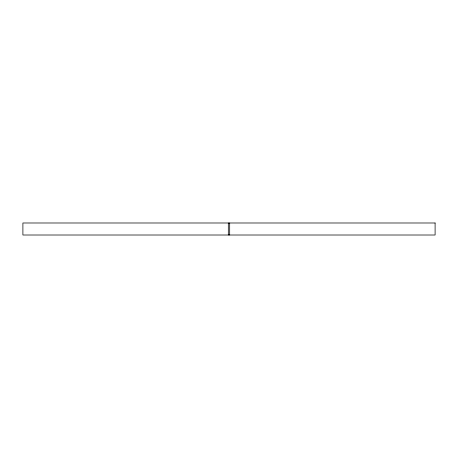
<?xml version="1.0" encoding="UTF-8"?>
<svg xmlns="http://www.w3.org/2000/svg" width="458" height="458" viewBox="0 0 458 458"><rect width="100%" height="100%" fill="white"/><g stroke="black" fill="none" stroke-linecap="round" stroke-linejoin="round"><path stroke-width="0.69" d="M229.687 222.989L229.687 235.011M228.313 222.989L228.313 235.011M435.1 222.989L22.9 222.989L22.9 235.011L435.1 235.011L435.1 222.989"/></g></svg>
